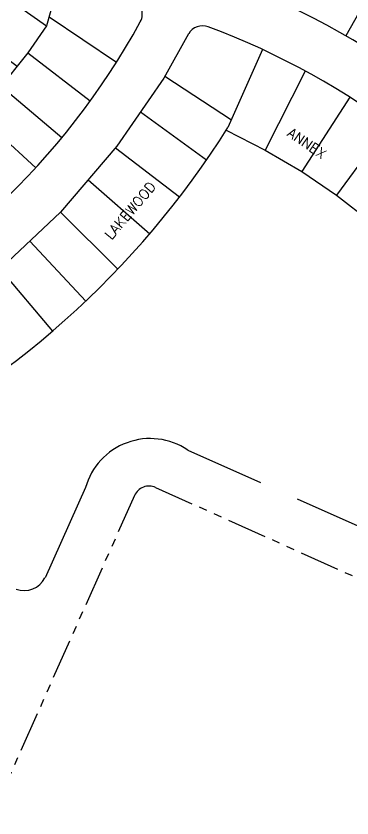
# Model space of a CAD drawing. Extents: x 2010 to 9864, y 25 to 4476.
# Drawn here: x 7478 to 7899, y 1080 to 2086 of the extents above; entities that cross this region are included whole.
import ezdxf

# ---------------------------------------------------------------- set-up
doc = ezdxf.new("R2010")
doc.units = 0
doc.header["$LTSCALE"] = 200
doc.linetypes.add('DASHED', pattern=[0.75, 0.5, -0.25])
doc.linetypes.add('PHANTOM2', pattern=[0.5, 0.25, -0.05, 0.05, -0.05, 0.05, -0.05])
for name, color, linetype in [('BMPRLINE', 2, 'CONTINUOUS'), ('BMPRTXT', 2, 'CONTINUOUS'), ('BMSTR', 3, 'CONTINUOUS')]:
    doc.layers.add(name, color=color, linetype=linetype)
doc.styles.get("Standard").update_dxf_attribs({"font": 'romans'})

msp = doc.modelspace()

# ---------------------------------------------------------------- linework, layer by layer
at = {"layer": 'BMPRLINE'}
for p, q in [((7939.2, 2146), (7891, 2060.9)), ((7432.2, 2132.4), (7515.8, 2073.3)), ((7534.4, 2138.6), (7515.8, 2073.3)), ((7396.9, 2083.6), (7479.1, 2022.7)), ((7519.1, 2084.8), (7603.6, 2027.9)), ((7515.8, 2073.3), (7492.5, 2039.4)), ((7786.6, 2043.8), (7743.4, 1946.1)), ((7492.5, 2039.4), (7439.8, 1973.9)), ((7492.5, 2039.4), (7570.6, 1979.2)), ((7840.4, 2016.7), (7790.1, 1917.6)), ((7664.4, 2010.3), (7747.7, 1955.6)), ((7459.2, 1997.9), (7535.3, 1933.5)), ((7896.1, 1984), (7836.1, 1890.8)), ((7429, 1962.6), (7502.4, 1895.5)), ((7633.9, 1965.5), (7716.6, 1905.3)), ((7741.1, 1942.5), (7790.1, 1917.6)), ((7945, 1950.6), (7879.7, 1861)), ((7602.6, 1920.6), (7682.8, 1858.8)), ((7790.1, 1917.6), (7836.1, 1890.8)), ((7836.1, 1890.8), (7879.7, 1861)), ((7568.1, 1880.4), (7645.4, 1812.7)), ((7879.7, 1861), (7922.4, 1827.8)), ((7533.3, 1839.9), (7605.2, 1768.2)), ((7495, 1803.5), (7565, 1728.1)), ((7457.6, 1768.4), (7523.5, 1690.7))]:
    msp.add_line(p, q, dxfattribs=at)
msp.add_arc((6795.9, 2539.7), 1118.1, 295.3804, 327.9334, dxfattribs=at)
at = {"layer": 'BMSTR'}
for p, q in [((7694.1, 2063.2), (7663, 2007.7)), ((7663, 2007.7), (7604.1, 1922.4)), ((7604.1, 1922.4), (7533.3, 1839.9)), ((7533.3, 1839.9), (7460.3, 1770.6)), ((7564.9, 1494.4), (7514.1, 1381.4))]:
    msp.add_line(p, q, dxfattribs=at)
at = {"layer": 'BMSTR', "linetype": 'DASHED'}
msp.add_line((7693, 1541.5), (8119.6, 1351.2), dxfattribs=at)
at = {"layer": 'BMSTR', "linetype": 'PHANTOM2'}
for p, q in [((7652.7, 1494.7), (8095.5, 1295.8)), ((7626.2, 1484.6), (7445.1, 1078.2))]:
    msp.add_line(p, q, dxfattribs=at)
at = {"layer": 'BMSTR'}
for centre, radius, start, end in [((7390.3, 1191.8), 1265.1, 28.0399, 69.2703), ((7390.9, 1191.5), 1002.9, 34.919, 69.1601), ((7616, 2088.1), 20, 331.1265, 73.922), ((6797.4, 2539.4), 954.8, 295.6836, 331.1265), ((7711.6, 2053.4), 20, 69.6109, 150.7025), ((7389.8, 1187.8), 943.5, 35.0811, 69.6109), ((7645.8, 1471.9), 84, 55.8932, 164.4696), ((7644.5, 1476.4), 20, 65.8109, 155.9686), ((7487.8, 1394.8), 29.4, 249.87, 333.03)]:
    msp.add_arc(centre, radius, start, end, dxfattribs=at)

# ---------------------------------------------------------------- texts
at = {"layer": 'BMPRTXT'}
for s, rotation, p in [('ANNEX', 325.5975, (7816.6, 1936.2)), ('LAKEWOOD', 49.6933, (7597.2, 1804.3))]:
    msp.add_text(s, height=12.5, rotation=rotation, dxfattribs=at).set_placement(p)

doc.saveas('drawing.dxf')
